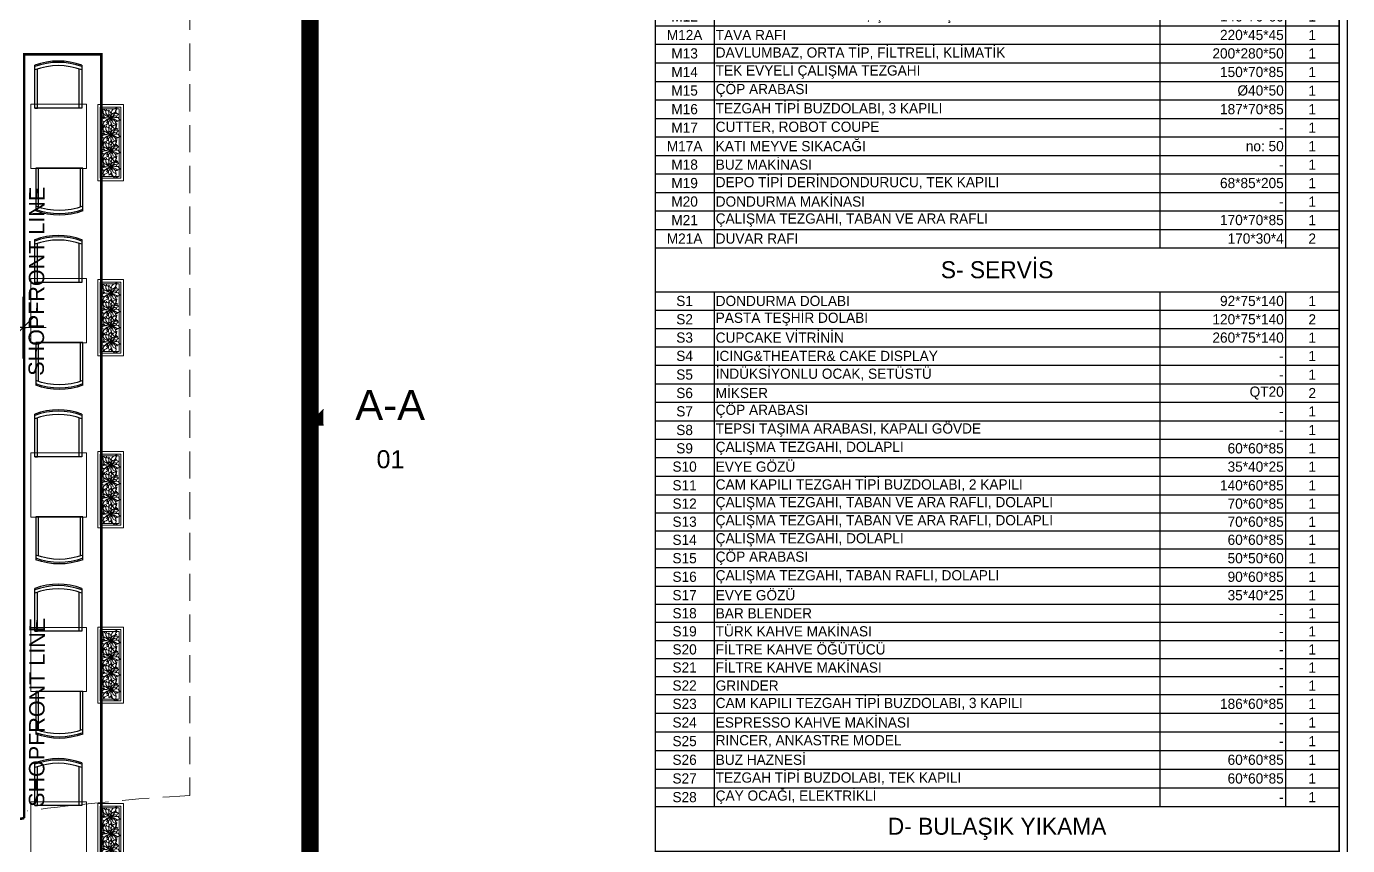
# Model space of a CAD drawing. Header units: millimetres. Extents: x 4459 to 18299, y -2909 to 3305.
# Drawn here: x 16619 to 18162, y 1145 to 2101 of the extents above; entities that cross this region are included whole.
import ezdxf
from ezdxf.enums import TextEntityAlignment as Align
from ezdxf.xclip import XClip

# ---------------------------------------------------------------- set-up
doc = ezdxf.new("R2010")
doc.units = ezdxf.units.MM
doc.header["$LTSCALE"] = 5
doc.header["$XCLIPFRAME"] = 0
doc.linetypes.add('141125_RT1$0$HIDDEN', pattern=[9.525, 6.35, -3.175])
doc.linetypes.add('DASHEDX2', pattern=[1.5, 1, -0.5])
doc.layers.get('Defpoints').update_dxf_attribs({"lineweight": 9})
for name, color, linetype, lineweight in [('141125_RT1$0$LP-LINE_1', 41, 'Continuous', 15), ('LP-AREA_POLYLINE', 7, 'Continuous', 5), ('LP-DIMENSION_INT_200', 51, 'Continuous', 9), ('LP-SECTION', 21, 'Continuous', 30), ('no3_ahşap gorunus on kalın', 34, 'Continuous', 20), ('no3_mermer gorunus on', 31, 'Continuous', 15), ('no3_tefriş izdüşüm', 87, 'Continuous', 15), ('no3_tefriş kesit ön', 24, 'Continuous', 25), ('no3_ölçü tefriş', 252, 'Continuous', 0)]:
    doc.layers.add(name, color=color, linetype=linetype, lineweight=lineweight)
doc.layers.add('LP-RETAIL_LINE', color=10, linetype='DASHEDX2')
doc.layers.add('LP-UNIT_LINE', color=170, linetype='Continuous')
doc.styles.add('AR_TEXT', font='arial.ttf')
doc.styles.add('OLCU', font='arial.ttf', dxfattribs={"width": 0.8})
doc.styles.add('SKTÜRK', font='GOTHIC.TTF', dxfattribs={"height": 11})
doc.styles.add('TEXT-500', font='arial.ttf', dxfattribs={"height": 1.25})
doc.dimstyles.new('DIM200', dxfattribs={"dimscale": 90, "dimtxt": 0.4, "dimasz": 0.02, "dimexe": 0.1, "dimexo": 0.1, "dimgap": 0.12, "dimtad": 1, "dimdec": 0, "dimrnd": 0.5, "dimdsep": 46, "dimtxsty": 'OLCU', "dimblk1": 'WDIM', "dimblk2": 'WDIM', "dimsah": 1, "dimcen": 0.09, "dimse1": 1, "dimse2": 1, "dimclrd": 256, "dimclre": 256, "dimclrt": 6, "dimazin": 0, "dimtfac": 1, "dimtdec": 0, "dimtix": 1, "dimtmove": 2, "dimatfit": 3, "dimldrblk": 'WDIM', "dimfxl": 1, "dimtolj": 1, "dimarcsym": 0})

# ---------------------------------------------------------------- blocks, each defined once
blk = doc.blocks.new('AR_KESIT_YAZI_ATT')
at = {"linetype": 'Continuous'}
blk.add_line((0.44, 0), (-0.44, 0), dxfattribs=at)
at = {"style": 'AR_TEXT'}
for tag, height, p in [('KESIT_ADI', 0.25, (0, 0.169)), ('PAFTA_ADI', 0.12, (0, -0.108)), ('PAFTA_NO', 0.15, (0, -0.284))]:
    blk.add_attdef(tag, text='', height=height, dxfattribs=at).set_placement(p, align=Align.MIDDLE_CENTER)
blk = doc.blocks.new('AR_KESIT_YON_OKU')
blk.add_hatch(color=8).paths.add_polyline_path([(0, 0.69), (-0.69, 0), (-0.44, 0, -1), (0.44, 0), (0.69, 0)])
at = {"linetype": 'Continuous'}
blk.add_lwpolyline([(-0.44, 0), (-0.69, 0), (0, 0.69), (0.69, 0), (0.44, 0), (0.44, 0)], dxfattribs=at)
blk.add_circle((0, 0), 0.44, dxfattribs=at)
blk = doc.blocks.new('WDIM')
for p, q in [((0, -20), (0, 20)), ((-15, 0), (15, 0)), ((-7.07, -7.07), (7.07, 7.07))]:
    blk.add_line(p, q)
blk = doc.blocks.new('*D177')
at = {"layer": 'Defpoints', "color": 0, "transparency": 16777216}
for p in [(27168, -6662.1), (27168, -6662.1), (27268, -6662.1)]:
    blk.add_point(p, dxfattribs=at)
at = {"layer": 'LP-DIMENSION_INT_200', "lineweight": -2, "transparency": 16777216}
for p, q in [((27166.2, -6662.1), (27164.4, -6662.1)), ((27268, -6662.1), (27168, -6662.1)), ((27269.8, -6662.1), (27271.6, -6662.1))]:
    blk.add_line(p, q, dxfattribs=at)
at = {"layer": 'LP-DIMENSION_INT_200', "lineweight": -2, "transparency": 16777216, "xscale": 1.8, "yscale": 1.8, "zscale": 1.8}
for p, rotation in [((27168, -6662.1), 359.9999999995132), ((27268, -6662.1), 179.9999999995133)]:
    blk.add_blockref('WDIM', p, dxfattribs=dict(at, rotation=rotation))
at = {"layer": 'LP-DIMENSION_INT_200', "color": 6, "transparency": 16777216, "insert": (27218, -6631.9), "char_height": 27, "attachment_point": 5, "style": 'OLCU'}
blk.add_mtext('\\A1;{\\H0.46667x;100cm\\PControl Zone}', dxfattribs=at)
blk = doc.blocks.new('A$C25195F0E')
at = {"layer": 'LP-AREA_POLYLINE', "elevation": 0}
blk.add_lwpolyline([(1832.1, 631.3), (1832.1, -450.6, 0.036002), (1478.4, -517.8), (1520.5, -661.4), (1396.3, -697.8), (1431.3, -817.3), (1295.9, -880.4), (957, -1038.4), (957, -935.7), (837, -935.7), (837, -1055.7), (538.1, -1055.7), (364.2, -881.5), (364.2, -881.5, -0.142737), (1742.1, -260.5), (1742.1, 631.3)], format="xyb", close=True, dxfattribs=at)
blk = doc.blocks.new('olea')
at = {"layer": 'no3_tefriş kesit ön'}
for p, q in [((12418.2, 3977.3), (12468.2, 3977.3)), ((12468.2, 3974.3), (12422.6, 3974.3)), ((12468.2, 3977.3), (12468.2, 3974.3)), ((12468.2, 3925.3), (12422.6, 3925.3)), ((12468.2, 3922.3), (12468.2, 3925.3))]:
    blk.add_line(p, q, dxfattribs=at)
blk.add_lwpolyline([(12468.2, 3977.3), (12468.2, 3922.3), (12418.2, 3922.3)], dxfattribs=at)
for centre in [(12491.4, 3949.8), (12493, 3949.8), (12496.8, 3949.8)]:
    blk.add_arc(centre, 78.1, 159.3903, 200.6097, dxfattribs=at)
blk = doc.blocks.new('dıs mekan')
at = {"layer": 'no3_mermer gorunus on', "elevation": 0}
blk.add_lwpolyline([(19416.2, -8287.5), (19416.2, -8362.5), (19481.2, -8362.5), (19481.2, -8287.5)], close=True, dxfattribs=at)
at = {"rotation": 269.9999251041265}
blk.add_blockref('olea', (15498.4, 4176.2, 0), dxfattribs=at)
at = {"xscale": -1, "rotation": 269.9999251041265}
blk.add_blockref('olea', (15499.5, -20830.4, 0), dxfattribs=at)
blk = doc.blocks.new('KUST')
for p, q in [((-537.8676, 92.1822), (-503.4711, 23.4489)), ((-537.8676, 92.1822), (-463.362, 42.1554)), ((-503.4711, 23.4489), (-455.6715, -41.7687)), ((-463.362, 42.1554), (-434.0514, 39.6126)), ((-434.0514, 39.6126), (-403.9215, 49.5621)), ((-403.9215, 49.5621), (-374.8854, 71.5005)), ((-374.8854, 71.5005), (-341.4504, 80.271)), ((-358.7583, 88.0074), (-229.3899, 109.6617)), ((-358.7583, 88.0074), (-310.0158, 66.0072)), ((-310.0158, 66.0072), (-233.4045, 0.1647)), ((-244.2306, 189.663), (-184.0665, 173.124)), ((-244.2306, 189.663), (-239.1174, 162.3573)), ((-239.685, 336.1335), (-188.841, 298.3176)), ((-239.685, 336.1335), (-230.5524, 293.5158)), ((-239.1174, 162.3573), (-222.4227, 129.9063)), ((-233.4045, 0.1647), (-104.4477, 15.573)), ((-230.5524, 293.5158), (-228.4788, 238.8108)), ((-229.3899, 109.6617), (-170.6724, 96.4188)), ((-228.4788, 238.8108), (-205.3482, 189.6309)), ((-222.4227, 129.9063), (-187.4313, 100.788)), ((-205.3482, 189.6309), (-82.8231, 96.9543)), ((-188.841, 298.3176), (-145.0284, 287.3016)), ((-170.6724, 96.4188), (-11.1693, 3.2088)), ((-145.0284, 287.3016), (-100.7124, 274.3698)), ((-104.4477, 15.573), (-11.1693, 3.2088)), ((-103.8069, 15.2436), (-102.168, 14.9529)), ((-100.7124, 274.3698), (-63.8991, 204.2265)), ((-93.9786, 13.4904), (-90.7011, 12.9066)), ((-84.1506, 11.7402), (-77.6001, 10.5738)), ((-82.8231, 96.9543), (-5.4015, 0.8193)), ((-74.3223, 9.9837), (-26.889, 1.5219)), ((-69.1038, -9.9426), (0, 0)), ((-63.8991, 204.2265), (-48.8157, 155.9439)), ((-54.0846, 171.0501), (-47.685, 172.728)), ((-49.3332, 148.7067), (-43.5333, 227.9823)), ((-49.3332, 148.7067), (0, 0)), ((-43.5333, 227.9823), (-23.2542, 259.9023)), ((-23.2542, 259.9023), (11.8653, 211.821)), ((-17.6787, 254.2578), (6.276, 279.9246)), ((-7.1364, -16.143), (3.7995, 0.5379)), ((-5.8866, -3.7812), (3.7995, 0.5379)), ((-3.108, 385.9107), (13.8705, 328.9788)), ((-3.108, 385.9107), (58.5939, 322.2954)), ((-1.6707, -1.0344), (0, 0.0009)), ((0, 0), (4.8021, 74.922)), ((4.8021, 74.922), (26.7381, 170.7069)), ((6.276, 279.9246), (13.8705, 328.9788)), ((7.4709, 8.9997), (28.0566, 56.4675)), ((10.5516, 5.079), (104.7273, 68.3943)), ((11.8653, 211.821), (26.7381, 170.7069)), ((17.4273, 1.8357), (124.7544, 38.8617)), ((28.0566, 56.4675), (47.4564, 122.9415)), ((43.1214, -0.966), (84.7413, 11.9958)), ((47.4564, 122.9415), (72.0612, 153.9483)), ((58.5939, 322.2954), (86.6502, 262.1292)), ((72.0612, 153.9483), (109.749, 174.0645)), ((77.2065, 158.187), (92.148, 202.1874)), ((84.7413, 11.9958), (97.8243, 1.1055)), ((86.6502, 262.1292), (92.148, 202.1874)), ((91.5894, 226.8426), (125.226, 247.6959)), ((97.8243, 1.1055), (122.4015, -6.7728)), ((104.7273, 68.3943), (143.8662, 129.8148)), ((109.749, 174.0645), (145.1205, 187.4358)), ((124.4295, 182.1168), (163.8291, 272.1429)), ((124.7544, 38.8617), (258.8289, 151.7829)), ((125.226, 247.6959), (136.3314, 283.3464)), ((134.5461, 313.5705), (156.5415, 256.9062)), ((134.5461, 313.5705), (136.3314, 283.3464)), ((143.8662, 129.8148), (145.1205, 187.4358)), ((161.5494, 68.1771), (192.8925, 83.3337)), ((163.8291, 272.1429), (195.8727, 282.5934)), ((164.136, 72.5508), (165.4038, 69.1908)), ((192.8925, 83.3337), (220.4775, 63.9702)), ((195.8727, 282.5934), (210.402, 313.0074)), ((203.5905, -12.0759), (247.0278, 9.549)), ((210.402, 313.0074), (233.5008, 349.7589)), ((220.4775, 63.9702), (263.7864, 54.8676)), ((233.5008, 349.7589), (324.2022, 394.0086)), ((247.0278, 9.549), (278.2563, 7.5096)), ((258.8289, 151.7829), (282.0237, 180.375)), ((263.7864, 54.8676), (323.7306, 60.3606)), ((278.2563, 7.5096), (311.49, -2.1903)), ((282.0237, 180.375), (304.4313, 235.3593)), ((292.392, 2.7375), (306.972, 15.042)), ((295.926, 306.7908), (302.9253, 365.9202)), ((295.926, 306.7908), (304.4313, 235.3593)), ((302.9253, 365.9202), (324.2022, 394.0086)), ((306.972, 15.042), (323.7306, 60.3606)), ((-455.6715, -41.7687), (-359.6967, -80.0241)), ((-359.6967, -80.0241), (-226.8171, -71.7705)), ((-346.3254, -115.3953), (-285.5667, -97.4121)), ((-346.3254, -115.3953), (-308.3496, -119.7579)), ((-308.3496, -119.7579), (-266.3862, -133.7289)), ((-288.5787, -210.7407), (-264.537, -130.7739)), ((-288.5787, -210.7407), (-265.7958, -188.3949)), ((-285.5667, -97.4121), (-242.427, -73.5558)), ((-265.7958, -188.3949), (-229.3257, -187.0125)), ((-264.9765, -425.5371), (-213.9768, -393.7455)), ((-264.9765, -425.5371), (-200.7018, -420.9549)), ((-264.537, -130.7739), (-224.2125, -89.502)), ((-229.3257, -187.0125), (-191.8533, -189.4617)), ((-226.8171, -71.7705), (-198.8706, -67.0533)), ((-224.2125, -89.502), (-172.0182, -77.8587)), ((-213.9768, -393.7455), (-186.1356, -351.6588)), ((-203.6997, -52.3752), (-191.6472, -81.006)), ((-200.7018, -420.9549), (-125.5371, -403.2852)), ((-191.8533, -189.4617), (-157.4889, -172.2633)), ((-186.1356, -351.6588), (-185.481, -283.9599)), ((-185.481, -283.9599), (-174.1515, -225.744)), ((-174.1515, -225.744), (-144.3603, -162.6024)), ((-172.0182, -77.8587), (-84.1506, -38.6787)), ((-157.4889, -172.2633), (-105.4458, -131.5797)), ((-127.542, -21.1785), (-104.1639, -8.9058)), ((-127.542, -21.1785), (-68.733, -42.5835)), ((-125.5371, -403.2852), (-74.6292, -363.3315)), ((-114.0516, -150.6387), (-88.2201, -100.8933)), ((-114.0516, -150.6387), (-107.2401, -200.0085)), ((-112.0101, -244.2285), (-69.5433, -179.8896)), ((-112.0101, -244.2285), (-107.2401, -200.0085)), ((-104.1639, -8.9058), (-69.1038, -9.9426)), ((-92.0517, -101.8983), (-88.2201, -100.8933)), ((-88.2201, -100.8933), (-37.4082, -52.7826)), ((-74.6292, -363.3315), (-48.2025, -323.6619)), ((-69.5433, -179.8896), (-21.1485, -130.3644)), ((-68.733, -42.5835), (-6.6879, -4.1427)), ((-48.2025, -323.6619), (-27.96, -205.8129)), ((-37.4082, -52.7826), (-9.2376, -16.3308)), ((-27.96, -205.8129), (-23.2542, -133.761)), ((-26.2023, -274.9215), (1.9638, -179.2833)), ((-26.2023, -274.9215), (-24.2247, -321.4668)), ((-25.1676, -177.4407), (-10.3818, -179.8623)), ((-24.2247, -321.4668), (-3.1995, -354.8265)), ((-21.1485, -130.3644), (2.2014, -7.8531)), ((-10.3818, -179.8623), (1.062, -179.3244)), ((-4.2066, -0.6042), (-0.888, -1.2612)), ((-3.1995, -354.8265), (30.1302, -372.6861)), ((-1.1673, -29.2785), (1.9638, -179.2833)), ((2.019, -6.7131), (31.3524, -104.3151)), ((2.4309, -1.9182), (14.0442, -4.2168)), ((2.4309, -5.2506), (27.2325, -22.6113)), ((7.956, -0.1785), (43.1214, -0.966)), ((11.8197, -12.9525), (88.884, -97.41)), ((14.319, -11.6067), (64.8423, -52.5606)), ((30.1302, -372.6861), (55.9893, -408.8724)), ((31.3524, -104.3151), (111.5433, -230.6055)), ((55.9893, -408.8724), (63.0204, -435.6744)), ((63.0204, -435.6744), (96.4464, -336.8751)), ((64.8423, -52.5606), (105.6429, -52.0914)), ((66.7878, -161.9088), (92.4639, -282.6738)), ((71.4615, -53.5707), (96.2541, -70.9251)), ((73.1187, -179.5578), (76.4283, -177.777)), ((78.6165, -214.959), (95.3157, -238.9551)), ((88.884, -97.41), (180.3042, -157.3242)), ((92.4639, -282.6738), (98.3919, -297.4869)), ((95.3157, -238.9551), (141.5133, -290.268)), ((96.2541, -70.9215), (175.818, -101.2071)), ((96.4464, -336.8751), (98.3919, -297.4869)), ((105.6429, -52.0914), (154.8066, -41.6703)), ((113.8368, -228.1632), (146.6952, -239.8017)), ((122.4015, -6.7728), (182.1261, -23.8449)), ((141.5133, -290.268), (171.5196, -311.046)), ((145.7613, -240.603), (171.5196, -311.046)), ((146.6952, -239.8017), (173.5887, -240.9324)), ((154.8066, -41.6703), (182.1261, -23.8449)), ((163.1883, -17.2257), (203.5905, -12.0759)), ((173.5887, -240.9324), (207.6462, -238.1379)), ((175.818, -101.2071), (267.1785, -114.0747)), ((180.3042, -157.3242), (205.98, -177.189)), ((205.98, -177.189), (225.0918, -211.0542)), ((207.6462, -238.1379), (235.1349, -249.3438)), ((218.8431, -199.6125), (284.7201, -219.9669)), ((225.0918, -211.0542), (235.1349, -249.3438)), ((267.1785, -114.0747), (358.9785, -81.8115)), ((284.7201, -219.9669), (301.5429, -221.6928)), ((301.5429, -221.6928), (380.9511, -196.7721)), ((311.49, -2.1903), (338.6721, -27.7977)), ((338.6721, -27.7977), (364.7508, -41.4207)), ((344.7786, -86.7645), (406.9977, -124.4613)), ((358.9785, -81.8115), (399.7149, -34.2933)), ((364.7508, -41.4207), (399.7149, -34.2933)), ((380.9511, -196.7721), (433.548, -178.8825)), ((406.9977, -124.4613), (477.6765, -175.4928)), ((433.548, -178.8825), (477.6765, -175.4928))]:
    blk.add_line(p, q)
blk = doc.blocks.new('saksı')
blk.add_lwpolyline([(18781.8, -7860), (18702.8, -7860), (18702.8, -7840), (18781.8, -7840), (18781.8, -7860)])
at = {"layer": 'no3_ahşap gorunus on kalın'}
for points in [[(18786.8, -7865), (18697.8, -7865), (18697.8, -7835), (18786.8, -7835)], [(18783.8, -7862), (18700.8, -7862), (18700.8, -7838), (18783.8, -7838)]]:
    blk.add_lwpolyline(points, close=True, dxfattribs=at)
at = {"layer": 'no3_tefriş izdüşüm', "color": 68, "lineweight": 9, "xscale": -0.02819861025324538, "yscale": 0.02819861025324538, "zscale": 0.02819861025324538, "rotation": 202.4643433134551}
for p in [(18714, -7850.5), (18733.1, -7850.5), (18751.7, -7850.5), (18771.1, -7850.5)]:
    blk.add_blockref('KUST', p, dxfattribs=at)
blk = doc.blocks.new('*T189')
at = {"color": 0, "linetype": 'ByBlock', "lineweight": -2, "ltscale": 5, "transparency": 16777216}
for p, q in [((0, 0), (798.6, 0)), ((0, 0), (0, -2445)), ((68.8, 0), (68.8, -48.1)), ((589.3, 0), (589.3, -48.1)), ((736, 0), (736, -48.1)), ((798.6, 0), (798.6, -2445)), ((0, -48.1), (798.6, -48.1)), ((0, -104.4), (798.6, -104.4)), ((68.8, -104.4), (68.8, -184.8)), ((589.3, -104.4), (589.3, -184.8)), ((736, -104.4), (736, -184.8)), ((0, -126.4), (798.6, -126.4)), ((0, -162.8), (798.6, -162.8)), ((0, -184.8), (798.6, -184.8)), ((0, -239.7), (798.6, -239.7)), ((68.8, -239.7), (68.8, -701.2)), ((589.3, -239.7), (589.3, -701.2)), ((736, -239.7), (736, -701.2)), ((0, -263.5), (798.6, -263.5)), ((0, -285.5), (798.6, -285.5)), ((0, -307.5), (798.6, -307.5)), ((0, -329.5), (798.6, -329.5)), ((0, -351.4), (798.6, -351.4)), ((0, -373.4), (798.6, -373.4)), ((0, -395.4), (798.6, -395.4)), ((0, -417.4), (798.6, -417.4)), ((0, -439.4), (798.6, -439.4)), ((0, -461.4), (798.6, -461.4)), ((0, -483.4), (798.6, -483.4)), ((0, -505.4), (798.6, -505.4)), ((0, -527.4), (798.6, -527.4)), ((0, -549.4), (798.6, -549.4)), ((0, -569.2), (798.6, -569.2)), ((0, -591.2), (798.6, -591.2)), ((0, -613.2), (798.6, -613.2)), ((0, -635.2), (798.6, -635.2)), ((0, -657.2), (798.6, -657.2)), ((0, -679.2), (798.6, -679.2)), ((0, -701.2), (798.6, -701.2)), ((0, -754), (798.6, -754)), ((68.8, -754), (68.8, -1273.4)), ((589.3, -754), (589.3, -1273.4)), ((736, -754), (736, -1273.4)), ((0, -775.5), (798.6, -775.5)), ((0, -797.3), (798.6, -797.3)), ((0, -819.1), (798.6, -819.1)), ((0, -840.8), (798.6, -840.8)), ((0, -862.4), (798.6, -862.4)), ((0, -884.1), (798.6, -884.1)), ((0, -905.7), (798.6, -905.7)), ((0, -927.4), (798.6, -927.4)), ((0, -949), (798.6, -949)), ((0, -970.8), (798.6, -970.8)), ((0, -992.3), (798.6, -992.3)), ((0, -1014.1), (798.6, -1014.1)), ((0, -1035.7), (798.6, -1035.7)), ((0, -1057.2), (798.6, -1057.2)), ((0, -1079), (798.6, -1079)), ((0, -1100.7), (798.6, -1100.7)), ((0, -1122.3), (798.6, -1122.3)), ((0, -1143.9), (798.6, -1143.9)), ((0, -1165.5), (798.6, -1165.5)), ((0, -1187), (798.6, -1187)), ((0, -1208.6), (798.6, -1208.6)), ((0, -1230.2), (798.6, -1230.2)), ((0, -1251.8), (798.6, -1251.8)), ((0, -1273.4), (798.6, -1273.4)), ((0, -1324.9), (798.6, -1324.9)), ((68.8, -1324.9), (68.8, -1925.8)), ((589.3, -1324.9), (589.3, -1925.8)), ((736, -1324.9), (736, -1925.8)), ((0, -1346), (798.6, -1346)), ((0, -1367.7), (798.6, -1367.7)), ((0, -1388.9), (798.6, -1388.9)), ((0, -1410.6), (798.6, -1410.6)), ((0, -1432.4), (798.6, -1432.4)), ((0, -1453.5), (798.6, -1453.5)), ((0, -1475.3), (798.6, -1475.3)), ((0, -1497), (798.6, -1497)), ((0, -1518.1), (798.6, -1518.1)), ((0, -1539.9), (798.6, -1539.9)), ((0, -1561.7), (798.6, -1561.7)), ((0, -1582.8), (798.6, -1582.8)), ((0, -1603.9), (798.6, -1603.9)), ((0, -1625), (798.6, -1625)), ((0, -1646.7), (798.6, -1646.7)), ((0, -1668.5), (798.6, -1668.5)), ((0, -1689.6), (798.6, -1689.6)), ((0, -1710.7), (798.6, -1710.7)), ((0, -1731.8), (798.6, -1731.8)), ((0, -1752.9), (798.6, -1752.9)), ((0, -1774), (798.6, -1774)), ((0, -1795.1), (798.6, -1795.1)), ((0, -1816.8), (798.6, -1816.8)), ((0, -1838.6), (798.6, -1838.6)), ((0, -1860.4), (798.6, -1860.4)), ((0, -1882.2), (798.6, -1882.2)), ((0, -1904), (798.6, -1904)), ((0, -1925.8), (798.6, -1925.8)), ((0, -1978), (798.6, -1978)), ((68.8, -1978), (68.8, -2325.2)), ((589.3, -1978), (589.3, -2325.2)), ((736, -1978), (736, -2325.2)), ((0, -1999.8), (798.6, -1999.8)), ((0, -2020.9), (798.6, -2020.9)), ((0, -2043.2), (798.6, -2043.2)), ((0, -2065.5), (798.6, -2065.5)), ((0, -2087.9), (798.6, -2087.9)), ((0, -2110.2), (798.6, -2110.2)), ((0, -2132.5), (798.6, -2132.5)), ((0, -2154.9), (798.6, -2154.9)), ((0, -2177.2), (798.6, -2177.2)), ((0, -2199.5), (798.6, -2199.5)), ((0, -2235.9), (798.6, -2235.9)), ((0, -2258.2), (798.6, -2258.2)), ((0, -2280.6), (798.6, -2280.6)), ((0, -2302.9), (798.6, -2302.9)), ((0, -2325.2), (798.6, -2325.2)), ((0, -2378), (798.6, -2378)), ((68.8, -2378), (68.8, -2445)), ((589.3, -2378), (589.3, -2445)), ((736, -2378), (736, -2445)), ((0, -2400.3), (798.6, -2400.3)), ((0, -2422.7), (798.6, -2422.7)), ((0, -2445), (798.6, -2445))]:
    blk.add_line(p, q, dxfattribs=at)
at = {"color": 0, "ltscale": 5, "transparency": 16777216, "style": 'SKTÜRK'}
for s, insert, char_height, width, attachment_point in [('ÖLÇÜ', (662.6, -24.1), 11.91, 116.897, 5), ('P.NO', (34.4, -24.1), 11.91, 38.977, 5), ('ÜRÜN ADI', (329, -24.1), 11.91, 490.739, 5), ('AD.', (767.3, -24.1), 11.91, 32.798, 5), ('C- SOĞUK ODA', (399.3, -76.3), 19.857, 768.77, 5), ('PANEL TİP SOĞUK ODA', (70.7, -115.4), 11.914, 516.554, 4), ('C1', (34.4, -115.4), 11.91, 64.792, 5), ('250*290*240', (734, -115.4), 11.914, 142.711, 6), ('1', (767.3, -115.4), 11.9, 58.613, 5), ('C2-M6-M5', (34.4, -144.6), 11.91, 64.792, 5), ('İSTİF RAFI, 4 KATLI, DEMONTE', (70.7, -144.6), 11.914, 516.554, 4), ('122*46*160', (734, -144.6), 11.91, 142.711, 6), ('4', (767.3, -144.6), 11.9, 58.613, 5), ('C3-M6', (34.4, -173.8), 11.91, 64.792, 5), ('İSTİF RAFI, 4 KATLI, DEMONTE', (70.7, -173.8), 11.914, 516.554, 4), ('183*46*160', (734, -173.8), 11.91, 142.711, 6), ('1', (767.3, -173.8), 11.9, 58.613, 5), ('H- HAZIRLIK', (399.3, -212.2), 19.857, 794.584, 5), ('H1', (34.4, -251.6), 11.91, 64.792, 5), ('DİZDEN KUMANDALI EL YIKAMA LAVABOSU', (70.7, -251.6), 11.914, 516.554, 4), ('40*29*40', (734, -251.6), 11.91, 142.711, 6), ('1', (767.3, -251.6), 11.9, 58.613, 5), ('H2', (34.4, -274.5), 11.91, 64.792, 5), ('ÇALIŞMA TEZGAHI, TABAN RAFLI', (70.7, -274.5), 11.914, 516.554, 4), ('69*82*85', (734, -274.5), 11.91, 142.711, 6), ('1', (767.3, -274.5), 11.9, 58.613, 5), ('H3', (34.4, -296.5), 11.91, 64.792, 5), ('MİKSER ', (70.7, -296.5), 11.91, 516.554, 4), ('20 QT', (734, -296.5), 11.91, 142.711, 6), ('1', (767.3, -296.5), 11.9, 58.613, 5), ('H4', (34.4, -318.5), 11.91, 64.792, 5), ('ÇALIŞMA TEZGAHI, TABAN VE ARA RAFLI ', (70.7, -318.5), 11.914, 516.554, 4), ('90*60*85', (734, -318.5), 11.91, 142.711, 6), ('1', (767.3, -318.5), 11.9, 58.613, 5), ('H5', (34.4, -340.5), 11.91, 64.792, 5), ('DUVAR RAFI ', (70.7, -340.5), 11.914, 516.554, 4), ('130*30*4', (734, -340.5), 11.91, 142.711, 6), ('1', (767.3, -340.5), 11.9, 58.613, 5), ('ÇALIŞMA TEZGAHI ', (70.7, -362.4), 11.914, 516.554, 4), ('H6', (34.4, -362.4), 11.91, 64.792, 5), ('107*70*85', (734, -362.4), 11.91, 142.711, 6), ('1', (767.3, -362.4), 11.9, 58.613, 5), ('H7', (34.4, -384.4), 11.91, 64.792, 5), ('DUVAR RAFI', (70.7, -384.4), 11.91, 516.554, 4), ('107*30*4', (734, -384.4), 11.91, 142.711, 6), ('1', (767.3, -384.4), 11.9, 58.613, 5), ('H8', (34.4, -406.4), 11.91, 64.792, 5), ('UN-ŞEKER ARABASI', (70.7, -406.4), 11.914, 516.554, 4), ('103 lt', (734, -406.4), 11.91, 142.711, 6), ('4', (767.3, -406.4), 11.9, 58.613, 5), ('H9', (34.4, -428.4), 11.91, 64.792, 5), ('TEZGAH TİPİ BUZDOLABI, 2 KAPILI', (70.7, -428.4), 11.914, 516.554, 4), ('140*70*85', (734, -428.4), 11.91, 142.711, 6), ('1', (767.3, -428.4), 11.9, 58.613, 5), ('H10', (34.4, -450.4), 11.91, 64.792, 5), ('DUVAR RAFI', (70.7, -450.4), 11.91, 516.554, 4), ('140*30*4', (734, -450.4), 11.91, 142.711, 6), ('1', (767.3, -450.4), 11.9, 58.613, 5), ('H11', (34.4, -472.4), 11.91, 64.792, 5), ('MİKSER ', (70.7, -472.4), 11.91, 516.554, 4), ('8 QT', (734, -472.4), 11.91, 142.711, 6), ('6', (767.3, -472.4), 11.9, 58.613, 5), ('H12', (34.4, -494.4), 11.91, 64.792, 5), ('ÇÖP ARABASI ', (70.7, -494.4), 11.914, 516.554, 4), ('35*65*70', (734, -494.4), 11.91, 142.711, 6), ('3', (767.3, -494.4), 11.9, 58.613, 5), ('ÇALIŞMA TEZGAHI, TABAN VE ARA RAFLI ', (70.7, -516.4), 11.914, 516.554, 4), ('H13', (34.4, -516.4), 11.91, 64.792, 5), ('130*60*85', (734, -516.4), 11.91, 142.711, 6), ('1', (767.3, -516.4), 11.9, 58.613, 5), ('H14', (34.4, -538.4), 11.91, 64.792, 5), ('ÇALIŞMA TEZGAHI', (70.7, -538.4), 11.914, 516.554, 4), ('120*70*85', (734, -538.4), 11.91, 142.711, 6), ('1', (767.3, -538.4), 11.9, 58.613, 5), ('H15-M24', (34.4, -559.3), 10, 64.792, 5), ('SETALTI BUZDOLABI, TEK KAPILI ', (70.7, -559.3), 11.914, 516.554, 4), ('60*60*84', (734, -559.3), 11.91, 142.711, 6), ('1', (767.3, -559.3), 11.9, 58.613, 5), ('TEZGAH TİPİ BUZDOLABI, 3 KAPILI ', (70.7, -580.2), 11.914, 516.554, 4), ('H16-M2', (34.4, -580.2), 11.91, 64.792, 5), ('187*70*85', (734, -580.2), 11.91, 142.711, 6), ('1', (767.3, -580.2), 11.9, 58.613, 5), ('H17', (34.4, -602.2), 11.91, 64.792, 5), ('ÇALIŞMA TEZGAHI ', (70.7, -602.2), 11.914, 516.554, 4), ('130*70*85', (734, -602.2), 11.91, 142.711, 6), ('1', (767.3, -602.2), 11.9, 58.613, 5), ('H17A', (34.4, -624.2), 11.91, 64.792, 5), ('DUVAR RAFI', (70.7, -624.2), 11.91, 516.554, 4), ('187*30*4', (734, -624.2), 11.91, 142.711, 6), ('9', (767.3, -624.2), 11.9, 58.613, 5), ('H18', (34.4, -646.2), 11.91, 64.792, 5), ('TEPSİ TAŞIMA ARABASI ', (70.7, -646.2), 11.914, 516.554, 4), ('15 KATLI', (734, -646.2), 11.91, 142.711, 6), ('2', (767.3, -646.2), 11.9, 58.613, 5), ('H19', (34.4, -668.2), 11.91, 64.792, 5), ('KONVEKSİYONLU FIRIN ', (70.7, -668.2), 11.914, 516.554, 4), ('ZAPHAIRE 200-E', (734, -668.2), 11.914, 142.711, 6), ('2', (767.3, -668.2), 11.9, 58.613, 5), ('H20', (34.4, -690.2), 11.91, 64.792, 5), ('DAVLUMBAZ, DUVAR TİPİ, FİLTRELİ, KLİMATİK', (70.7, -690.2), 11.914, 516.554, 4), ('225*135*50', (734, -690.2), 11.91, 142.711, 6), ('1', (767.3, -690.2), 11.9, 58.613, 5), ('M- MUTFAK', (399.3, -727.6), 19.86, 794.584, 5), ('DİZDEN KUMANDALI EL YIKAMA LAVABOSU', (70.7, -764.8), 11.914, 516.554, 4), ('M1', (34.4, -764.8), 11.91, 64.792, 5), ('40*29*40', (734, -764.8), 11.91, 142.711, 6), ('1', (767.3, -764.8), 11.9, 58.613, 5), ('M2', (34.4, -786.4), 11.91, 64.792, 5), ('ÇÖP ARABASI ', (70.7, -786.4), 11.914, 516.554, 4), ('35*65*70', (734, -786.4), 11.91, 142.711, 6), ('2', (767.3, -786.4), 11.9, 58.613, 5), ('M3', (34.4, -808.2), 11.91, 64.792, 5), ('ÇÖP ARABASI', (70.7, -808.2), 11.914, 516.554, 4), ('-', (734, -808.2), 11.9, 142.711, 6), ('4', (767.3, -808.2), 11.9, 58.613, 5), ('M4-M23', (34.4, -829.9), 11.91, 64.792, 5), ('CİHAZALTI ÇALIŞMA TEZGAHI, TABAN RAFLI, DOLAPLI', (70.7, -829.9), 11.914, 516.554, 4), ('80*70*60', (734, -829.9), 11.91, 142.711, 6), ('1', (767.3, -829.9), 11.9, 58.613, 5), ('M5-M13', (34.4, -851.6), 11.91, 64.792, 5), ('IZGARA, GAZLI, SETÜSTÜ ', (70.7, -851.6), 11.914, 516.554, 4), ('80*70*30', (734, -851.6), 11.91, 142.711, 6), ('1', (767.3, -851.6), 11.9, 58.613, 5), ('CİHAZALTI ÇALIŞMA TEZGAHI, TABAN RAFLI, DOLAPLI', (70.7, -873.2), 11.914, 516.554, 4), ('M6-M21', (34.4, -873.2), 11.91, 64.792, 5), ('140*70*60', (734, -873.2), 11.91, 142.711, 6), ('1', (767.3, -873.2), 11.9, 58.613, 5), ('M7', (34.4, -894.9), 11.91, 64.792, 5), ('NÖTR ARA TEZGAH, SETÜSTÜ ', (70.7, -894.9), 11.914, 516.554, 4), ('120*70*30', (734, -894.9), 11.91, 142.711, 6), ('1', (767.3, -894.9), 11.9, 58.613, 5), ('CİHAZALTI ÇALIŞMA TEZGAHI, TABAN RAFLI, DOLAPLI', (70.7, -916.6), 11.914, 516.554, 4), ('M8', (34.4, -916.6), 11.91, 64.792, 5), ('80*70*60', (734, -916.6), 11.91, 142.711, 6), ('1', (767.3, -916.6), 11.9, 58.613, 5), ('M9', (34.4, -938.2), 11.91, 64.792, 5), ('NÖTR ARA TEZGAH, SETÜSTÜ ', (70.7, -938.2), 11.914, 516.554, 4), ('80*70*30', (734, -938.2), 11.91, 142.711, 6), ('1', (767.3, -938.2), 11.9, 58.613, 5), ('M10', (34.4, -959.9), 11.91, 64.792, 5), ('6 AÇIK ALEVLİ OCAK, GAZLI, SETÜSTÜ ', (70.7, -959.9), 11.914, 516.554, 4), ('120*70*30', (734, -959.9), 11.91, 142.711, 6), ('1', (767.3, -959.9), 11.9, 58.613, 5), ('M11', (34.4, -981.6), 11.91, 64.792, 5), ('NÖTR ARA TEZGAH, SETÜSTÜ ', (70.7, -981.6), 11.914, 516.554, 4), ('10*70*30', (734, -981.6), 11.91, 142.711, 6), ('2', (767.3, -981.6), 11.9, 58.613, 5), ('M12', (34.4, -1003.2), 11.91, 64.792, 5), ('CİHAZALTI BUZDOLABI, ÇİFT SIRA ÇEKMECELİ ', (70.7, -1003.2), 11.914, 516.554, 4), ('140*70*60', (734, -1003.2), 11.91, 142.711, 6), ('1', (767.3, -1003.2), 11.9, 58.613, 5), ('M12A', (34.4, -1024.9), 11.91, 64.792, 5), ('TAVA RAFI', (70.7, -1024.9), 11.91, 516.554, 4), ('220*45*45', (734, -1024.9), 11.91, 142.711, 6), ('1', (767.3, -1024.9), 11.9, 58.613, 5), ('M13', (34.4, -1046.4), 11.91, 64.792, 5), ('DAVLUMBAZ, ORTA TİP, FİLTRELİ, KLİMATİK ', (70.7, -1046.4), 11.914, 516.554, 4), ('200*280*50', (734, -1046.4), 11.91, 142.711, 6), ('1', (767.3, -1046.4), 11.9, 58.613, 5), ('M14', (34.4, -1068.1), 11.91, 64.792, 5), ('TEK EVYELİ ÇALIŞMA TEZGAHI', (70.7, -1068.1), 11.914, 516.554, 4), ('150*70*85', (734, -1068.1), 11.91, 142.711, 6), ('1', (767.3, -1068.1), 11.9, 58.613, 5), ('ÇÖP ARABASI ', (70.7, -1089.8), 11.914, 516.554, 4), ('M15', (34.4, -1089.8), 11.91, 64.792, 5), ('%%C40*50', (734, -1089.8), 11.91, 142.711, 6), ('1', (767.3, -1089.8), 11.9, 58.613, 5), ('M16', (34.4, -1111.5), 11.91, 64.792, 5), ('TEZGAH TİPİ BUZDOLABI, 3 KAPILI ', (70.7, -1111.5), 11.914, 516.554, 4), ('187*70*85', (734, -1111.5), 11.91, 142.711, 6), ('1', (767.3, -1111.5), 11.9, 58.613, 5), ('CUTTER, ROBOT COUPE', (70.7, -1133.1), 11.914, 516.554, 4), ('M17', (34.4, -1133.1), 11.91, 64.792, 5), ('-', (734, -1133.1), 11.9, 142.711, 6), ('1', (767.3, -1133.1), 11.9, 58.613, 5), ('M17A', (34.4, -1154.7), 11.91, 64.792, 5), ('KATI MEYVE SIKACAĞI ', (70.7, -1154.7), 11.914, 516.554, 4), ('no: 50', (734, -1154.7), 11.91, 142.711, 6), ('1', (767.3, -1154.7), 11.9, 58.613, 5), ('M18', (34.4, -1176.3), 11.91, 64.792, 5), ('BUZ MAKİNASI ', (70.7, -1176.3), 11.914, 516.554, 4), ('1', (767.3, -1176.3), 11.9, 58.613, 5), ('DEPO TİPİ DERİNDONDURUCU, TEK KAPILI ', (70.7, -1197.8), 11.914, 516.554, 4), ('-', (734, -1176.3), 11.9, 142.711, 6), ('M19', (34.4, -1197.8), 11.91, 64.792, 5), ('68*85*205', (734, -1197.8), 11.91, 142.711, 6), ('1', (767.3, -1197.8), 11.9, 58.613, 5), ('M20', (34.4, -1219.4), 11.91, 64.792, 5), ('DONDURMA MAKİNASI', (70.7, -1219.4), 11.914, 516.554, 4), ('1', (767.3, -1219.4), 11.9, 58.613, 5), ('ÇALIŞMA TEZGAHI, TABAN VE ARA RAFLI ', (70.7, -1241), 11.914, 516.554, 4), ('-', (734, -1219.4), 11.9, 142.711, 6), ('M21', (34.4, -1241), 11.91, 64.792, 5), ('170*70*85', (734, -1241), 11.91, 142.711, 6), ('1', (767.3, -1241), 11.9, 58.613, 5), ('M21A', (34.4, -1262.6), 11.91, 64.792, 5), ('DUVAR RAFI', (70.7, -1262.6), 11.91, 516.554, 4), ('170*30*4', (734, -1262.6), 11.91, 142.711, 6), ('2', (767.3, -1262.6), 11.9, 58.613, 5), ('S- SERVİS', (399.3, -1299.1), 19.86, 794.584, 5), ('S1', (34.4, -1335.5), 11.91, 64.792, 5), ('DONDURMA DOLABI', (70.7, -1335.5), 11.914, 516.554, 4), ('92*75*140', (734, -1335.5), 11.91, 142.711, 6), ('1', (767.3, -1335.5), 11.9, 58.613, 5), ('S2', (34.4, -1356.9), 11.91, 64.792, 5), ('PASTA TEŞHİR DOLABI', (70.7, -1356.9), 11.914, 516.554, 4), ('120*75*140', (734, -1356.9), 11.91, 142.711, 6), ('2', (767.3, -1356.9), 11.9, 58.613, 5), ('S3', (34.4, -1378.3), 11.91, 64.792, 5), ('CUPCAKE VİTRİNİN', (70.7, -1378.3), 11.914, 516.554, 4), ('260*75*140', (734, -1378.3), 11.91, 142.711, 6), ('1', (767.3, -1378.3), 11.9, 58.613, 5), ('S4', (34.4, -1399.7), 11.91, 64.792, 5), ('ICING&THEATER& CAKE DISPLAY', (70.7, -1399.7), 11.914, 516.554, 4), ('-', (734, -1399.7), 11.9, 142.711, 6), ('1', (767.3, -1399.7), 11.9, 58.613, 5), ('S5', (34.4, -1421.5), 11.91, 64.792, 5), ('İNDÜKSİYONLU OCAK, SETÜSTÜ', (70.7, -1421.5), 11.914, 516.554, 4), ('1', (767.3, -1421.5), 11.9, 58.613, 5), ('MİKSER', (70.7, -1443), 11.91, 516.554, 4), ('-', (734, -1421.5), 11.9, 142.711, 6), ('S6', (34.4, -1443), 11.91, 64.792, 5), ('QT20', (734, -1443), 11.91, 142.711, 6), ('2', (767.3, -1443), 11.9, 58.613, 5), ('S7', (34.4, -1464.4), 11.91, 64.792, 5), ('ÇÖP ARABASI', (70.7, -1464.4), 11.914, 516.554, 4), ('-', (734, -1464.4), 11.9, 142.711, 6), ('1', (767.3, -1464.4), 11.9, 58.613, 5), ('S8', (34.4, -1486.2), 11.91, 64.792, 5), ('TEPSİ TAŞIMA ARABASI, KAPALI GÖVDE', (70.7, -1486.2), 11.914, 516.554, 4), ('1', (767.3, -1486.2), 11.9, 58.613, 5), ('-', (734, -1486.2), 11.9, 142.711, 6), ('S9', (34.4, -1507.6), 11.91, 64.792, 5), ('ÇALIŞMA TEZGAHI, DOLAPLI', (70.7, -1507.6), 11.914, 516.554, 4), ('60*60*85', (734, -1507.6), 11.91, 142.711, 6), ('1', (767.3, -1507.6), 11.9, 58.613, 5), ('S10', (34.4, -1529), 11.91, 64.792, 5), ('EVYE GÖZÜ', (70.7, -1529), 11.91, 516.554, 4), ('35*40*25', (734, -1529), 11.91, 142.711, 6), ('1', (767.3, -1529), 11.9, 58.613, 5), ('CAM KAPILI TEZGAH TİPİ BUZDOLABI, 2 KAPILI ', (70.7, -1550.8), 11.914, 516.554, 4), ('S11', (34.4, -1550.8), 11.91, 64.792, 5), ('140*60*85', (734, -1550.8), 11.91, 142.711, 6), ('1', (767.3, -1550.8), 11.9, 58.613, 5), ('S12', (34.4, -1572.2), 11.91, 64.792, 5), ('ÇALIŞMA TEZGAHI, TABAN VE ARA RAFLI, DOLAPLI', (70.7, -1572.2), 11.914, 516.554, 4), ('70*60*85', (734, -1572.2), 11.91, 142.711, 6), ('1', (767.3, -1572.2), 11.9, 58.613, 5), ('S13', (34.4, -1593.3), 11.91, 64.792, 5), ('ÇALIŞMA TEZGAHI, TABAN VE ARA RAFLI, DOLAPLI', (70.7, -1593.3), 11.914, 516.554, 4), ('70*60*85', (734, -1593.3), 11.91, 142.711, 6), ('1', (767.3, -1593.3), 11.9, 58.613, 5), ('S14', (34.4, -1614.4), 11.91, 64.792, 5), ('ÇALIŞMA TEZGAHI, DOLAPLI', (70.7, -1614.4), 11.914, 516.554, 4), ('60*60*85', (734, -1614.4), 11.91, 142.711, 6), ('1', (767.3, -1614.4), 11.9, 58.613, 5), ('S15', (34.4, -1635.9), 11.91, 64.792, 5), ('ÇÖP ARABASI ', (70.7, -1635.9), 11.914, 516.554, 4), ('50*50*60', (734, -1635.9), 11.91, 142.711, 6), ('1', (767.3, -1635.9), 11.9, 58.613, 5), ('ÇALIŞMA TEZGAHI, TABAN RAFLI, DOLAPLI', (70.7, -1657.6), 11.914, 516.554, 4), ('S16', (34.4, -1657.6), 11.91, 64.792, 5), ('90*60*85', (734, -1657.6), 11.91, 142.711, 6), ('1', (767.3, -1657.6), 11.9, 58.613, 5), ('S17', (34.4, -1679.1), 11.91, 64.792, 5), ('EVYE GÖZÜ', (70.7, -1679.1), 11.91, 516.554, 4), ('35*40*25', (734, -1679.1), 11.91, 142.711, 6), ('1', (767.3, -1679.1), 11.9, 58.613, 5), ('S18', (34.4, -1700.2), 11.91, 64.792, 5), ('BAR BLENDER', (70.7, -1700.2), 11.914, 516.554, 4), ('1', (767.3, -1700.2), 11.9, 58.613, 5), ('TÜRK KAHVE MAKİNASI ', (70.7, -1721.3), 11.914, 516.554, 4), ('-', (734, -1700.2), 11.9, 142.711, 6), ('S19', (34.4, -1721.3), 11.91, 64.792, 5), ('-', (734, -1721.3), 11.9, 142.711, 6), ('1', (767.3, -1721.3), 11.9, 58.613, 5), ('S20', (34.4, -1742.4), 11.91, 64.792, 5), ('FİLTRE KAHVE ÖĞÜTÜCÜ', (70.7, -1742.4), 11.914, 516.554, 4), ('-', (734, -1742.4), 11.9, 142.711, 6), ('1', (767.3, -1742.4), 11.9, 58.613, 5), ('S21', (34.4, -1763.5), 11.91, 64.792, 5), ('FİLTRE KAHVE MAKİNASI ', (70.7, -1763.5), 11.914, 516.554, 4), ('1', (767.3, -1763.5), 11.9, 58.613, 5), ('-', (734, -1763.5), 11.9, 142.711, 6), ('S22', (34.4, -1784.6), 11.91, 64.792, 5), ('GRINDER', (70.7, -1784.6), 11.91, 516.554, 4), ('-', (734, -1784.6), 11.9, 142.711, 6), ('1', (767.3, -1784.6), 11.9, 58.613, 5), ('S23', (34.4, -1806), 11.91, 64.792, 5), ('CAM KAPILI TEZGAH TİPİ BUZDOLABI, 3 KAPILI', (70.7, -1806), 11.914, 516.554, 4), ('186*60*85', (734, -1806), 11.91, 142.711, 6), ('1', (767.3, -1806), 11.9, 58.613, 5), ('ESPRESSO KAHVE MAKİNASI ', (70.7, -1827.7), 11.914, 516.554, 4), ('S24', (34.4, -1827.7), 11.91, 64.792, 5), ('-', (734, -1827.7), 11.9, 142.711, 6), ('1', (767.3, -1827.7), 11.9, 58.613, 5), ('S25', (34.4, -1849.5), 11.91, 64.792, 5), ('RINCER, ANKASTRE MODEL', (70.7, -1849.5), 11.914, 516.554, 4), ('-', (734, -1849.5), 11.9, 142.711, 6), ('1', (767.3, -1849.5), 11.9, 58.613, 5), ('S26', (34.4, -1871.3), 11.91, 64.792, 5), ('BUZ HAZNESİ', (70.7, -1871.3), 11.914, 516.554, 4), ('60*60*85', (734, -1871.3), 11.91, 142.711, 6), ('1', (767.3, -1871.3), 11.9, 58.613, 5), ('S27', (34.4, -1893.1), 11.91, 64.792, 5), ('TEZGAH TİPİ BUZDOLABI, TEK KAPILI', (70.7, -1893.1), 11.914, 516.554, 4), ('60*60*85', (734, -1893.1), 11.91, 142.711, 6), ('1', (767.3, -1893.1), 11.9, 58.613, 5), ('S28', (34.4, -1914.9), 11.91, 64.792, 5), ('ÇAY OCAĞI, ELEKTRİKLİ', (70.7, -1914.9), 11.914, 516.554, 4), ('1', (767.3, -1914.9), 11.9, 58.613, 5), ('-', (734, -1914.9), 11.9, 142.711, 6), ('D- BULAŞIK YIKAMA', (399.3, -1951.9), 19.857, 794.584, 5), ('D1', (34.4, -1988.9), 11.91, 64.792, 5), ('TEK EVYELİ ÇALIŞMA TEZGAHI ', (70.7, -1988.9), 11.914, 516.554, 4), ('160*75*85', (734, -1988.9), 11.91, 142.711, 6), ('1', (767.3, -1988.9), 11.9, 58.613, 5), ('D2', (34.4, -2010.3), 11.91, 64.792, 5), ('BASKET RAFI', (70.7, -2010.3), 11.914, 516.554, 4), ('160*40*60', (734, -2010.3), 11.91, 142.711, 6), ('1', (767.3, -2010.3), 11.9, 58.613, 5), ('D3', (34.4, -2032), 11.91, 64.792, 5), ('ÇÖP ARABASI ', (70.7, -2032), 11.914, 516.554, 4), ('%%C40*50', (734, -2032), 11.91, 142.711, 6), ('1', (767.3, -2032), 11.9, 58.613, 5), ('D4', (34.4, -2054.4), 11.91, 64.792, 5), ('ÖN YIKAMA DUŞU', (70.7, -2054.4), 11.914, 516.554, 4), ('1', (767.3, -2054.4), 11.9, 58.613, 5), ('-', (734, -2054.4), 11.9, 142.711, 6), ('D5', (34.4, -2076.7), 11.91, 64.792, 5), ('YAĞ TUTUCU ', (70.7, -2076.7), 11.914, 516.554, 4), (' 1 lt/sn', (734, -2076.7), 11.91, 142.711, 6), ('1', (767.3, -2076.7), 11.9, 58.613, 5), ('D6', (34.4, -2099), 11.91, 64.792, 5), ('BYM GİRİŞ TEZGAHI ', (70.7, -2099), 11.914, 516.554, 4), ('120*75*85', (734, -2099), 11.91, 142.711, 6), ('1', (767.3, -2099), 11.9, 58.613, 5), ('BULAŞIK YIKAMA MAKİNASI, GİYOTİN TİP ', (70.7, -2121.4), 11.914, 516.554, 4), ('D7-M3', (34.4, -2121.4), 11.91, 64.792, 5), ('1000 tb/s', (734, -2121.4), 11.91, 142.711, 6), ('1', (767.3, -2121.4), 11.9, 58.613, 5), ('D8', (34.4, -2143.7), 11.91, 64.792, 5), ('DAVLUMBAZ, DUVAR TİPİ ', (70.7, -2143.7), 11.914, 516.554, 4), ('100*97*50', (734, -2143.7), 11.91, 142.711, 6), ('1', (767.3, -2143.7), 11.9, 58.613, 5), ('BYM ÇIKIŞ TEZGAHI ', (70.7, -2166), 11.914, 516.554, 4), ('D9', (34.4, -2166), 11.91, 64.792, 5), ('70*75*85', (734, -2166), 11.91, 142.711, 6), ('1', (767.3, -2166), 11.9, 58.613, 5), ('D10-M6', (34.4, -2188.4), 11.91, 64.792, 5), ('İSTİF RAFI, 4 KATLI, DEMONTE ', (70.7, -2188.4), 11.914, 516.554, 4), ('92*46*160', (734, -2188.4), 11.91, 142.711, 6), ('1', (767.3, -2188.4), 11.9, 58.613, 5), ('D11-M6- M7', (34.4, -2217.7), 11.91, 64.792, 5), ('İSTİF RAFI, 4 KATLI, DEMONTE ', (70.7, -2217.7), 11.914, 516.554, 4), ('153*46*160', (734, -2217.7), 11.91, 142.711, 6), ('2', (767.3, -2217.7), 11.9, 58.613, 5), ('İSTİF RAFI, 4 KATLI, DEMONTE ', (70.7, -2247.1), 11.914, 516.554, 4), ('D12-M6', (34.4, -2247.1), 11.91, 64.792, 5), ('183*46*160', (734, -2247.1), 11.91, 142.711, 6), ('1', (767.3, -2247.1), 11.9, 58.613, 5), ('D13', (34.4, -2269.4), 11.91, 64.792, 5), ('İSTİF RAFI, 4 KATLI, DEMONTE ', (70.7, -2269.4), 11.914, 516.554, 4), ('91*36*160', (734, -2269.4), 11.91, 142.711, 6), ('1', (767.3, -2269.4), 11.9, 58.613, 5), ('MOP YIKAMA EVYESİ ', (70.7, -2291.7), 11.914, 516.554, 4), ('D14', (34.4, -2291.7), 11.91, 64.792, 5), ('70*55*85', (734, -2291.7), 11.91, 142.711, 6), ('1', (767.3, -2291.7), 11.9, 58.613, 5), ('D15', (34.4, -2314.1), 11.91, 64.792, 5), ('PASLANMAZ DUVAR KAPLAMA', (70.7, -2314.1), 11.914, 516.554, 4), ('6 mt.', (734, -2314.1), 11.91, 142.711, 6), ('1', (767.3, -2314.1), 11.9, 58.613, 5), ('Y- YER IZGARASI', (399.3, -2351.6), 19.857, 794.584, 5), ('Y1', (34.4, -2389.2), 11.91, 64.792, 5), ('YER IZGARASI', (70.7, -2389.2), 11.914, 516.554, 4), ('30*30*14', (734, -2389.2), 11.91, 142.711, 6), ('2', (767.3, -2389.2), 11.9, 58.613, 5), ('Y2', (34.4, -2411.5), 11.91, 64.792, 5), ('YER IGARASI', (70.7, -2411.5), 11.914, 516.554, 4), ('50*30*14', (734, -2411.5), 11.91, 142.711, 6), ('1', (767.3, -2411.5), 11.9, 58.613, 5), ('Y3', (34.4, -2433.8), 11.91, 64.792, 5), ('YER IZGARASI', (70.7, -2433.8), 11.914, 516.554, 4), ('95*30*14', (734, -2433.8), 11.91, 142.711, 6), ('4', (767.3, -2433.8), 11.9, 58.613, 5)]:
    blk.add_mtext(s, dxfattribs=dict(at, insert=insert, char_height=char_height, width=width, attachment_point=attachment_point))
blk = doc.blocks.new('plan3')
at = {"layer": '141125_RT1$0$LP-LINE_1', "linetype": '141125_RT1$0$HIDDEN'}
blk.add_line((27463, -5997, 0), (27463, -7208.4, 0), dxfattribs=at)
blk.add_arc((27626, -9929.7, 0), 2726.2, 93.4277, 97.4397, dxfattribs=at)
at = {"layer": 'LP-RETAIL_LINE', "ltscale": 0.2, "const_width": 3}
blk.add_lwpolyline([(27359.5, -6343.1), (27359.5, -7425, 0.036002), (27005.7, -7492.2), (27047.8, -7635.8), (26923.7, -7672.2), (26958.7, -7791.7), (26823.2, -7854.8), (26484.4, -8012.8), (26484.4, -7910.1), (26364.4, -7910.1), (26364.4, -8030.1), (26065.5, -8030.1), (25891.6, -7855.9), (25891.6, -7855.9, -0.142737), (27269.5, -7234.9), (27269.5, -6343.1)], format="xyb", close=True, dxfattribs=at)
at = {"layer": 'LP-UNIT_LINE', "color": 252, "lineweight": 100, "ltscale": 0.1, "const_width": 20, "elevation": 0}
blk.add_lwpolyline([(27603.2, -5413.9), (27603.2, -8043.8), (25002.8, -8043.8), (25002.8, -5413.9)], close=True, dxfattribs=at)
at = {"layer": 'LP-SECTION', "extrusion": (-1.34904e-09, -5.52954e-10, 1)}
ref = blk.add_blockref('AR_KESIT_YON_OKU', (27696.9, -6776.1, 0), dxfattribs=dict(at, xscale=140.0000000000001, yscale=140.0000000000001, zscale=140.0000000000001))
XClip(ref).set_block_clipping_path([(-19.2435702665, -8.5285994819), (-0.5579498133, 9.7302338121)])
ref = blk.add_blockref('AR_KESIT_YAZI_ATT', (27696.9, -6776.1, 0), dxfattribs=dict(at, xscale=-139.9999999999999, yscale=140, zscale=140, rotation=359.9999999999923))
XClip(ref).set_block_clipping_path([(0.5579498133, -8.5285994819), (19.2435702665, 9.7302338121)])
ref.add_attrib('KESIT_ADI', 'A-A', dxfattribs={"layer": '0', "height": 35, "style": 'AR_TEXT'}).set_placement((27696.8, -6752.5), align=Align.MIDDLE_CENTER)
ref.add_attrib('PAFTA_NO', '01', dxfattribs={"layer": '0', "height": 21, "style": 'AR_TEXT'}).set_placement((27697.2, -6815.8, 0), align=Align.MIDDLE_CENTER)
at = {"layer": 'no3_ahşap gorunus on kalın'}
ref = blk.add_blockref('A$C25195F0E', (25527.4, -6974.4), dxfattribs=at)
XClip(ref).set_block_clipping_path([(-524.5749777342, -995.7045508397), (2091.4118857187, 1560.5321103166)])
at = {"ltscale": 0.05, "extrusion": (-8.29358e-09, -1.98089e-08, 1), "char_height": 18, "width": 368.726, "attachment_point": 4, "text_direction": (0.003808, 0.999993, 0), "style": 'TEXT-500'}
for insert in [(27283.6, -6718.4), (27284, -7221.8)]:
    blk.add_mtext('SHOPFRONT LINE', dxfattribs=dict(at, insert=insert))
at = {"layer": 'LP-DIMENSION_INT_200', "color": 140, "true_color": 0x3dcfff}
dim = blk.add_aligned_dim(p1=(27268, -6662.1), p2=(27168, -6662.1), distance=0, text='{\\H0.46667x;<>cm\\PControl Zone}', dimstyle='DIM200', override={"dimtxt": 0.3, "dimfxl": 10, "dimfxlon": 1}, dxfattribs=at)
dim.commit()
dim.dimension.update_dxf_attribs({"geometry": '*D177', "text_midpoint": (27218, -6631.9)})

msp = doc.modelspace()

# ---------------------------------------------------------------- linework, layer by layer
for points in [[(14046.7, 185.99), (18161.7, 185.99), (18161.7, 3125.99), (14046.7, 3125.99)], [(14056.7, 195.99), (18151.7, 195.99), (18151.7, 3115.99), (14056.7, 3115.99)]]:
    msp.add_lwpolyline(points, close=True)

# ---------------------------------------------------------------- block references
for name, p in [('plan3', (-10653.09, 8411.55)), ('*T189', (17353.14, 3115.99))]:
    msp.add_blockref(name, p)
at = {"layer": 'no3_mermer gorunus on', "color": 3, "rotation": 90.00000000000001}
for p in [(8867.2, -16776.8), (8867.2, -16981.35), (8867.2, -17182.13), (8867.2, -17387.09), (8867.2, -17593.07)]:
    msp.add_blockref('saksı', p, dxfattribs=at)
at = {"layer": 'no3_ölçü tefriş', "rotation": 7.489588767612865e-05}
for p in [(-2791.93, 10297.85, 0), (-2791.93, 10094.17, 0), (-2791.93, 9890.5, 0), (-2791.93, 9686.82, 0), (-2791.93, 9483.14, 0)]:
    msp.add_blockref('dıs mekan', p, dxfattribs=at)

doc.saveas('drawing.dxf')
